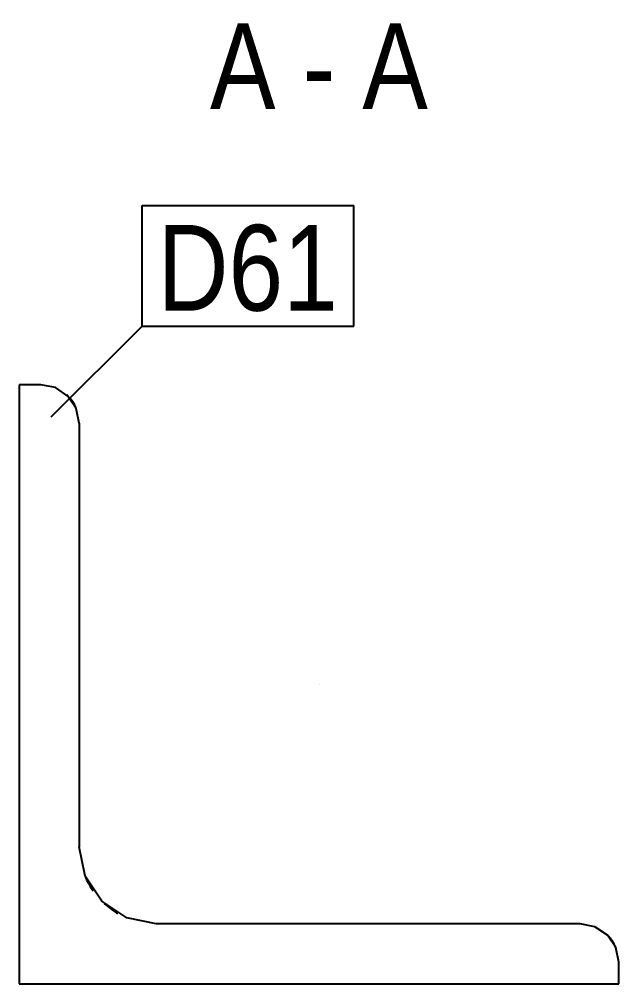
# Model space of a CAD drawing. Header units: millimetres. Extents: x 9 to 10692, y 3 to 155.
# Drawn here: x 9 to 79, y 9 to 121.7 of the extents above; entities that cross this region are included whole.
import ezdxf

# ---------------------------------------------------------------- set-up
doc = ezdxf.new("R2010")
doc.units = ezdxf.units.MM
doc.linetypes.add('DXK_LINE_DOT2', pattern=[3.9198, 1.9599, -1.9599])
doc.linetypes.add('DXK_LINE_DOT3', pattern=[5.9187, 2.979, -0.9799, 0.9799, -0.9799])
doc.layers.add('STÅL', color=7, linetype='Continuous')
doc.layers.add('TEKST', color=7, linetype='Continuous')
doc.styles.add('Arial Narrow', font='ARIALN.TTF', dxfattribs={"height": 0.2})

msp = doc.modelspace()

# ---------------------------------------------------------------- linework, layer by layer
at = {"layer": 'STÅL', "color": 2, "linetype": 'Continuous'}
for p, q in [((11.5, 79), (9, 79)), ((9, 79), (9, 9)), ((13.22, 78.66), (11.5, 79)), ((14.68, 77.68), (13.22, 78.66)), ((15.66, 76.22), (14.68, 77.68)), ((16, 74.5), (15.66, 76.22)), ((16, 74.5), (16, 25)), ((16.69, 21.56), (16, 25)), ((18.64, 18.64), (16.69, 21.56)), ((21.56, 16.69), (18.64, 18.64)), ((25, 16), (21.56, 16.69)), ((74.5, 16), (25, 16)), ((76.22, 15.66), (74.5, 16)), ((77.68, 14.68), (76.22, 15.66)), ((78.66, 13.22), (77.68, 14.68)), ((79, 11.5), (78.66, 13.22)), ((79, 9), (79, 11.5)), ((9, 9), (79, 9))]:
    msp.add_line(p, q, dxfattribs=at)
at = {"layer": 'STÅL', "color": 7, "linetype": 'DXK_LINE_DOT2'}
for p, q in [((13.22, 78.66), (11.5, 79)), ((16, 74.5), (15.66, 76.22)), ((16.69, 21.56), (16, 25)), ((25, 16), (21.56, 16.69)), ((76.22, 15.66), (74.5, 16)), ((79, 11.5), (78.66, 13.22))]:
    msp.add_line(p, q, dxfattribs=at)
at = {"layer": 'STÅL', "color": 7, "linetype": 'DXK_LINE_DOT3'}
msp.add_line((44, 44), (44, 44), dxfattribs=at)
at = {"layer": 'STÅL', "color": 7, "linetype": 'DXK_LINE_DOT2'}
for centre, radius, start, end in [((11.5, 74.5), 4.5, 22.5, 67.5), ((25, 25), 9, 202.5, 247.5), ((74.5, 11.5), 4.5, 22.5, 67.5)]:
    msp.add_arc(centre, radius, start, end, dxfattribs=at)
at = {"layer": 'TEKST', "color": 7, "linetype": 'Continuous'}
for p, q in [((23.35, 99.96), (48.05, 99.96)), ((23.35, 85.86), (23.35, 99.96)), ((48.05, 85.86), (48.05, 99.96)), ((12.74, 75.25), (23.35, 85.86)), ((23.35, 85.86), (48.05, 85.86))]:
    msp.add_line(p, q, dxfattribs=at)

# ---------------------------------------------------------------- wipeouts: each hides what was drawn before it
at = {"color": 0, "linetype": 'Continuous'}
for points in [[(38.94, 111.21), (38.94, 121.71), (31.27, 121.71), (31.27, 111.21)], [(45.91, 111.21), (45.91, 121.71), (42.09, 121.71), (42.09, 111.21)], [(56.73, 111.21), (56.73, 121.71), (49.06, 121.71), (49.06, 111.21)]]:
    msp.add_wipeout(points, dxfattribs=at).dxf.layer = 'TEKST'
at = {"color": 0}
msp.add_wipeout([(46.25, 87.66), (46.25, 98.16), (25.15, 98.16), (25.15, 87.66)], dxfattribs=at).dxf.layer = 'TEKST'

# ---------------------------------------------------------------- next in the draw order: texts
at = {"layer": 'TEKST', "color": 3, "linetype": 'Continuous', "style": 'Arial Narrow'}
for s, p in [('A', (31.27, 111.21)), ('A', (49.06, 111.21)), ('-', (42.09, 111.21))]:
    msp.add_text(s, height=10.02, dxfattribs=at).set_placement(p)

# ---------------------------------------------------------------- next in the draw order: wipeouts: each hides what was drawn before it
at = {"color": 0}
msp.add_wipeout([(46.25, 87.66), (46.25, 98.16), (25.15, 98.16), (25.15, 87.66)], dxfattribs=at).dxf.layer = 'TEKST'

# ---------------------------------------------------------------- next in the draw order: texts
at = {"layer": 'TEKST', "color": 3, "style": 'Arial Narrow'}
msp.add_text('D61', height=10.021, dxfattribs=at).set_placement((25.15, 87.66))

doc.saveas('drawing.dxf')
